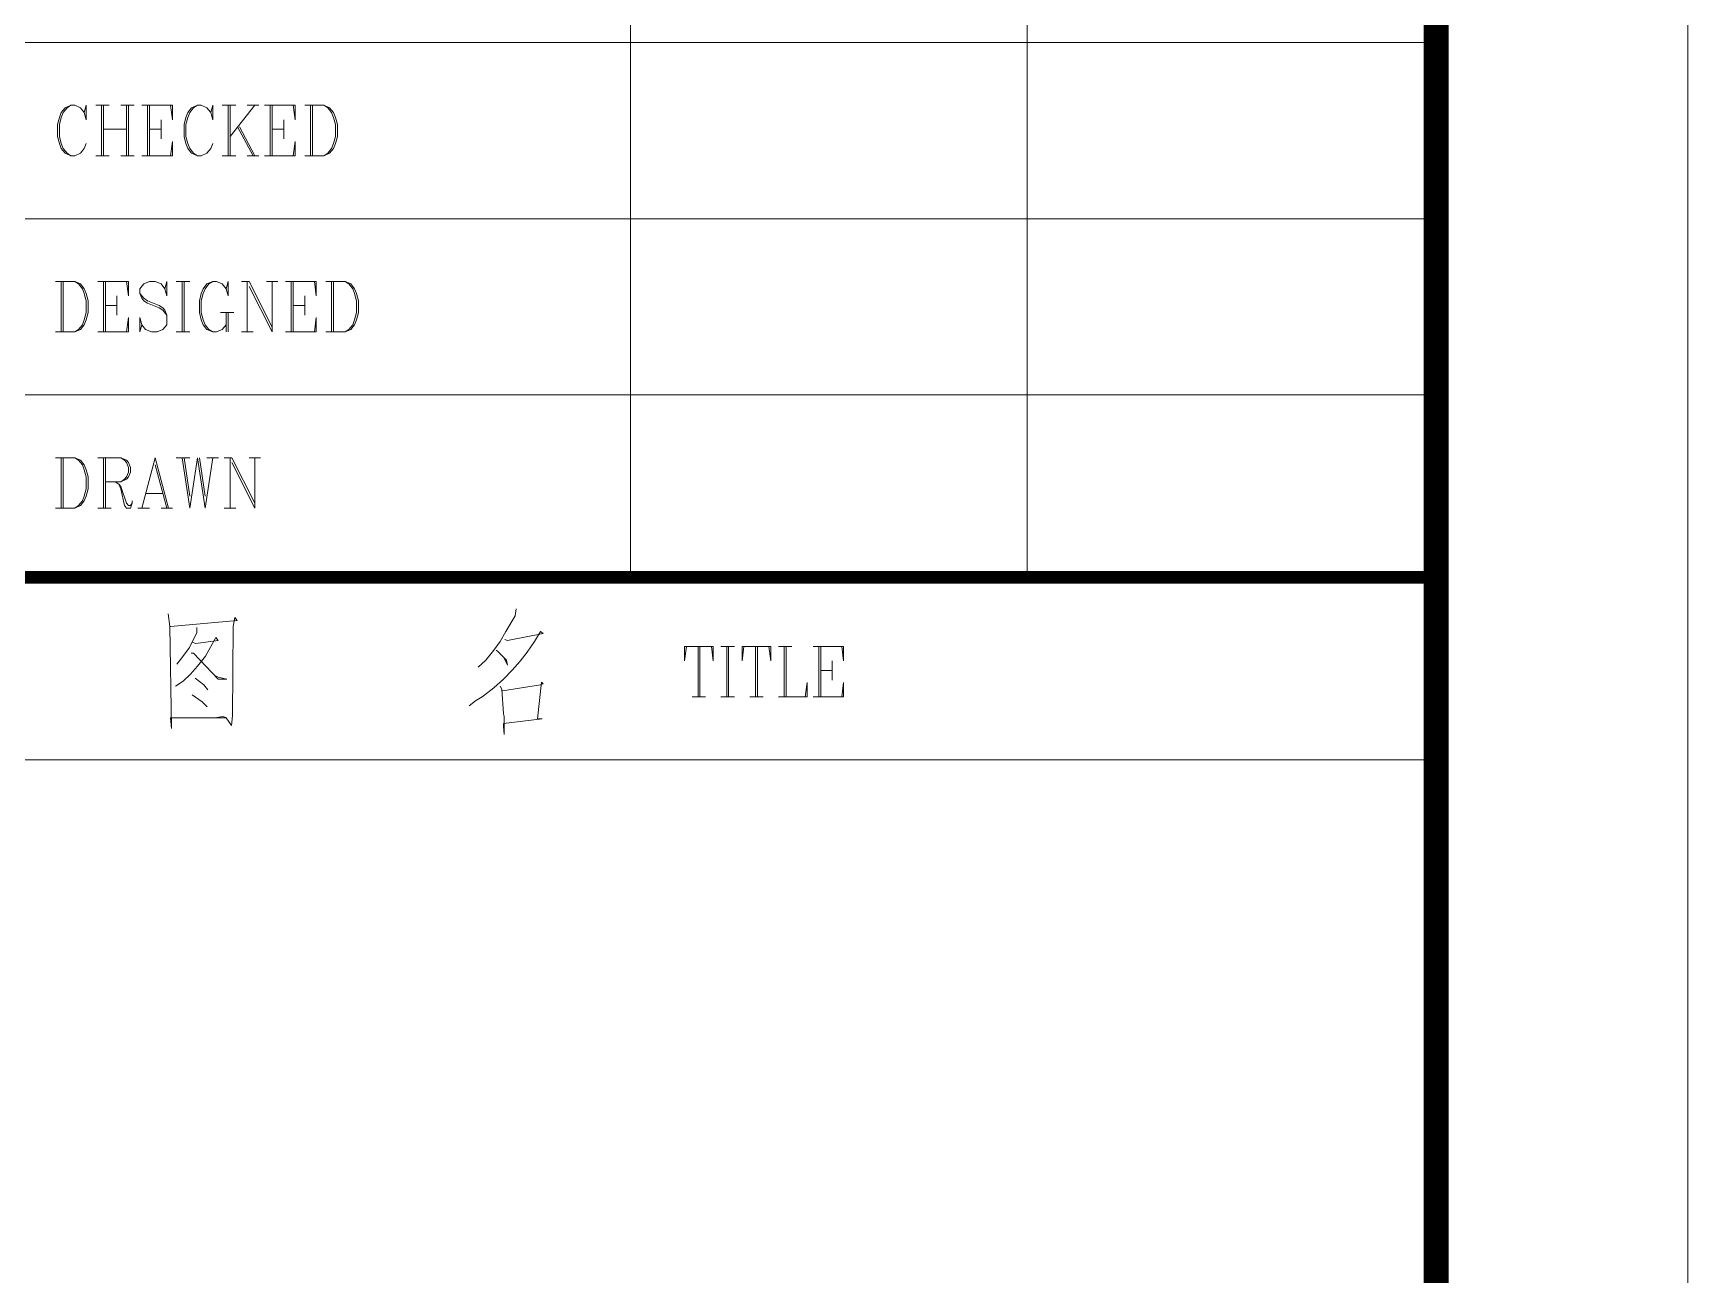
# Model space of a CAD drawing. Extents: x 1332633 to 1595679, y 264824 to 640777.
# Drawn here: x 1398547 to 1401833, y 444741 to 447208 of the extents above; entities that cross this region are included whole.
import ezdxf
from ezdxf.enums import TextEntityAlignment as Align

# ---------------------------------------------------------------- set-up
doc = ezdxf.new("R2010")
doc.units = 0
doc.header["$LTSCALE"] = 1000
doc.header["$MEASUREMENT"] = 0
doc.layers.get('0').update_dxf_attribs({"linetype": 'CONTINUOUS'})
doc.layers.add('_公共_图框', color=4, linetype='CONTINUOUS', lineweight=5)
doc.styles.add('图框文字', font='SIMKAI.TTF')

# ---------------------------------------------------------------- blocks, each defined once
blk = doc.blocks.new('vvxv')
at = {"layer": '_公共_图框'}
for p, q in [((-2100, 8812.5), (-2100, 6337.5)), ((-1312.5, 8812.5), (-1312.5, 6337.5)), ((-4500, 7400), (-500, 7400)), ((-3223.1, 7270.5), (-3230.6, 7260.9)), ((-3219.3, 7270.5), (-3226.7, 7260.9)), ((-3211.6, 7275.3), (-3223.1, 7270.5)), ((-3211.6, 7275.3), (-3219.3, 7270.5)), ((-3204, 7275.3), (-3211.6, 7275.3)), ((-3192.5, 7270.5), (-3204, 7275.3)), ((-3185, 7260.9), (-3192.5, 7270.5)), ((-3181.2, 7275.3), (-3185, 7260.9)), ((-3181.2, 7246.6), (-3181.2, 7275.3)), ((-3162, 7275.3), (-3135.4, 7275.3)), ((-3150.7, 7275.3), (-3150.7, 7175.2)), ((-3146.9, 7275.3), (-3146.9, 7175.2)), ((-3112.7, 7275.3), (-3086, 7275.3)), ((-3101.2, 7275.3), (-3101.2, 7175.2)), ((-3097.3, 7275.3), (-3097.3, 7175.2)), ((-3070.7, 7275.3), (-3009.9, 7275.3)), ((-3059.2, 7275.3), (-3059.2, 7175.2)), ((-3055.4, 7275.3), (-3055.4, 7175.2)), ((-3009.9, 7246.6), (-3013.7, 7275.3)), ((-3009.9, 7275.3), (-3009.9, 7246.6)), ((-2971.8, 7270.5), (-2979.4, 7260.9)), ((-2967.9, 7270.5), (-2975.6, 7260.9)), ((-2960.3, 7275.3), (-2971.8, 7270.5)), ((-2960.3, 7275.3), (-2967.9, 7270.5)), ((-2952.6, 7275.3), (-2960.3, 7275.3)), ((-2941.3, 7270.5), (-2952.6, 7275.3)), ((-2933.7, 7260.9), (-2941.3, 7270.5)), ((-2929.9, 7275.3), (-2933.7, 7260.9)), ((-2929.9, 7246.6), (-2929.9, 7275.3)), ((-2910.9, 7275.3), (-2884.1, 7275.3)), ((-2899.4, 7275.3), (-2899.4, 7175.2)), ((-2895.6, 7275.3), (-2895.6, 7175.2)), ((-2846, 7275.3), (-2895.6, 7213.3)), ((-2861.3, 7275.3), (-2838.5, 7275.3)), ((-2827.1, 7275.3), (-2766.2, 7275.3)), ((-2815.6, 7275.3), (-2815.6, 7175.2)), ((-2811.8, 7275.3), (-2811.8, 7175.2)), ((-2766.2, 7246.6), (-2770, 7275.3)), ((-2766.2, 7275.3), (-2766.2, 7246.6)), ((-2747.1, 7275.3), (-2709, 7275.3)), ((-2735.8, 7275.3), (-2735.8, 7175.2)), ((-2731.9, 7275.3), (-2731.9, 7175.2)), ((-2709, 7275.3), (-2697.7, 7270.5)), ((-2709, 7275.3), (-2701.5, 7270.5)), ((-2701.5, 7270.5), (-2693.8, 7260.9)), ((-2697.7, 7270.5), (-2690, 7260.9)), ((-3234.4, 7251.3), (-3238.2, 7237.2)), ((-3238.2, 7237.2), (-3238.2, 7213.3)), ((-3230.6, 7260.9), (-3234.4, 7251.3)), ((-3230.6, 7251.3), (-3234.4, 7237.2)), ((-3234.4, 7237.2), (-3234.4, 7213.3)), ((-3226.7, 7260.9), (-3230.6, 7251.3)), ((-3185, 7260.9), (-3181.2, 7246.6)), ((-3032.6, 7246.6), (-3032.6, 7208.5)), ((-2983.3, 7251.3), (-2986.9, 7237.2)), ((-2986.9, 7237.2), (-2986.9, 7213.3)), ((-2979.4, 7260.9), (-2983.3, 7251.3)), ((-2979.4, 7251.3), (-2983.3, 7237.2)), ((-2983.3, 7237.2), (-2983.3, 7213.3)), ((-2975.6, 7260.9), (-2979.4, 7251.3)), ((-2933.7, 7260.9), (-2929.9, 7246.6)), ((-2880.5, 7232.4), (-2849.8, 7175.2)), ((-2876.6, 7232.4), (-2846, 7175.2)), ((-2789, 7246.6), (-2789, 7208.5)), ((-2693.8, 7260.9), (-2690, 7251.3)), ((-2690, 7260.9), (-2686.2, 7251.3)), ((-2690, 7251.3), (-2686.2, 7237.2)), ((-2686.2, 7251.3), (-2682.4, 7237.2)), ((-2686.2, 7237.2), (-2686.2, 7213.3)), ((-2682.4, 7237.2), (-2682.4, 7213.3)), ((-3238.2, 7213.3), (-3234.4, 7199.1)), ((-3234.4, 7213.3), (-3230.6, 7199.1)), ((-3234.4, 7199.1), (-3230.6, 7189.5)), ((-3230.6, 7199.1), (-3226.7, 7189.5)), ((-3185, 7189.5), (-3181.2, 7199.1)), ((-3146.9, 7227.6), (-3101.2, 7227.6)), ((-3055.4, 7227.6), (-3032.6, 7227.6)), ((-3009.9, 7203.7), (-3013.7, 7175.2)), ((-3009.9, 7175.2), (-3009.9, 7203.7)), ((-2986.9, 7213.3), (-2983.3, 7199.1)), ((-2983.3, 7213.3), (-2979.4, 7199.1)), ((-2983.3, 7199.1), (-2979.4, 7189.5)), ((-2979.4, 7199.1), (-2975.6, 7189.5)), ((-2933.7, 7189.5), (-2929.9, 7199.1)), ((-2811.8, 7227.6), (-2789, 7227.6)), ((-2766.2, 7203.7), (-2770, 7175.2)), ((-2766.2, 7175.2), (-2766.2, 7203.7)), ((-2690, 7199.1), (-2693.8, 7189.5)), ((-2686.2, 7213.3), (-2690, 7199.1)), ((-2686.2, 7199.1), (-2690, 7189.5)), ((-2682.4, 7213.3), (-2686.2, 7199.1)), ((-3230.6, 7189.5), (-3223.1, 7179.9)), ((-3226.7, 7189.5), (-3219.3, 7179.9)), ((-3223.1, 7179.9), (-3211.6, 7175.2)), ((-3219.3, 7179.9), (-3211.6, 7175.2)), ((-3211.6, 7175.2), (-3204, 7175.2)), ((-3204, 7175.2), (-3192.5, 7179.9)), ((-3192.5, 7179.9), (-3185, 7189.5)), ((-3162, 7175.2), (-3135.4, 7175.2)), ((-3112.7, 7175.2), (-3086, 7175.2)), ((-3070.7, 7175.2), (-3009.9, 7175.2)), ((-2979.4, 7189.5), (-2971.8, 7179.9)), ((-2975.6, 7189.5), (-2967.9, 7179.9)), ((-2971.8, 7179.9), (-2960.3, 7175.2)), ((-2967.9, 7179.9), (-2960.3, 7175.2)), ((-2960.3, 7175.2), (-2952.6, 7175.2)), ((-2952.6, 7175.2), (-2941.3, 7179.9)), ((-2941.3, 7179.9), (-2933.7, 7189.5)), ((-2910.9, 7175.2), (-2884.1, 7175.2)), ((-2861.3, 7175.2), (-2838.5, 7175.2)), ((-2827.1, 7175.2), (-2766.2, 7175.2)), ((-2709, 7175.2), (-2747.1, 7175.2)), ((-2697.7, 7179.9), (-2709, 7175.2)), ((-2701.5, 7179.9), (-2709, 7175.2)), ((-2693.8, 7189.5), (-2701.5, 7179.9)), ((-2690, 7189.5), (-2697.7, 7179.9)), ((-4500, 7050), (-500, 7050)), ((-3242, 6925.2), (-3204, 6925.2)), ((-3230.6, 6925.2), (-3230.6, 6825.3)), ((-3226.7, 6925.2), (-3226.7, 6825.3)), ((-3204, 6925.2), (-3192.5, 6920.4)), ((-3204, 6925.2), (-3196.3, 6920.4)), ((-3196.3, 6920.4), (-3188.8, 6911)), ((-3192.5, 6920.4), (-3185, 6911)), ((-3188.8, 6911), (-3185, 6901.4)), ((-3185, 6911), (-3181.2, 6901.4)), ((-3158.2, 6925.2), (-3097.3, 6925.2)), ((-3146.9, 6925.2), (-3146.9, 6825.3)), ((-3143.1, 6925.2), (-3143.1, 6825.3)), ((-3097.3, 6896.7), (-3101.2, 6925.2)), ((-3097.3, 6925.2), (-3097.3, 6896.7)), ((-3066.9, 6920.4), (-3074.6, 6911)), ((-3074.6, 6911), (-3074.6, 6901.4)), ((-3055.4, 6925.2), (-3066.9, 6920.4)), ((-3044.1, 6925.2), (-3055.4, 6925.2)), ((-3032.6, 6920.4), (-3044.1, 6925.2)), ((-3025, 6911), (-3032.6, 6920.4)), ((-3025, 6911), (-3021.2, 6925.2)), ((-3021.2, 6896.7), (-3025, 6911)), ((-3021.2, 6925.2), (-3021.2, 6896.7)), ((-3002.2, 6925.2), (-2975.6, 6925.2)), ((-2990.7, 6925.2), (-2990.7, 6825.3)), ((-2986.9, 6925.2), (-2986.9, 6825.3)), ((-2949, 6911), (-2952.6, 6901.4)), ((-2941.3, 6920.4), (-2949, 6911)), ((-2945.2, 6911), (-2949, 6901.4)), ((-2937.5, 6920.4), (-2945.2, 6911)), ((-2929.9, 6925.2), (-2941.3, 6920.4)), ((-2929.9, 6925.2), (-2937.5, 6920.4)), ((-2922.2, 6925.2), (-2929.9, 6925.2)), ((-2910.9, 6920.4), (-2922.2, 6925.2)), ((-2903.2, 6911), (-2910.9, 6920.4)), ((-2899.4, 6925.2), (-2903.2, 6911)), ((-2903.2, 6911), (-2899.4, 6896.7)), ((-2899.4, 6896.7), (-2899.4, 6925.2)), ((-2872.8, 6925.2), (-2857.5, 6925.2)), ((-2861.3, 6925.2), (-2861.3, 6825.3)), ((-2857.5, 6925.2), (-2811.8, 6834.6)), ((-2857.5, 6915.6), (-2811.8, 6825.3)), ((-2823.2, 6925.2), (-2800.5, 6925.2)), ((-2811.8, 6825.3), (-2811.8, 6925.2)), ((-2785.1, 6925.2), (-2724.3, 6925.2)), ((-2773.9, 6925.2), (-2773.9, 6825.3)), ((-2770, 6925.2), (-2770, 6825.3)), ((-2724.3, 6896.7), (-2728.1, 6925.2)), ((-2724.3, 6925.2), (-2724.3, 6896.7)), ((-2705.3, 6925.2), (-2667.2, 6925.2)), ((-2693.8, 6925.2), (-2693.8, 6825.3)), ((-2690, 6925.2), (-2690, 6825.3)), ((-2667.2, 6925.2), (-2655.8, 6920.4)), ((-2667.2, 6925.2), (-2659.6, 6920.4)), ((-2659.6, 6920.4), (-2651.9, 6911)), ((-2655.8, 6920.4), (-2648.1, 6911)), ((-2651.9, 6911), (-2648.1, 6901.4)), ((-2648.1, 6911), (-2644.3, 6901.4)), ((-3185, 6901.4), (-3181.2, 6887.1)), ((-3181.2, 6901.4), (-3177.3, 6887.1)), ((-3181.2, 6887.1), (-3181.2, 6863.4)), ((-3177.3, 6887.1), (-3177.3, 6863.4)), ((-3143.1, 6877.5), (-3120.3, 6877.5)), ((-3120.3, 6896.7), (-3120.3, 6858.6)), ((-3074.6, 6901.4), (-3070.7, 6891.9)), ((-3074.6, 6901.4), (-3066.9, 6891.9)), ((-3070.7, 6891.9), (-3066.9, 6887.1)), ((-3066.9, 6891.9), (-3059.2, 6887.1)), ((-3066.9, 6887.1), (-3059.2, 6882.3)), ((-3059.2, 6887.1), (-3036.5, 6877.5)), ((-3059.2, 6882.3), (-3036.5, 6872.7)), ((-3036.5, 6877.5), (-3028.8, 6872.7)), ((-3036.5, 6872.7), (-3028.8, 6868.1)), ((-3028.8, 6872.7), (-3025, 6868.1)), ((-2952.6, 6901.4), (-2956.5, 6887.1)), ((-2956.5, 6887.1), (-2956.5, 6863.4)), ((-2949, 6901.4), (-2952.6, 6887.1)), ((-2952.6, 6887.1), (-2952.6, 6863.4)), ((-2770, 6877.5), (-2747.1, 6877.5)), ((-2747.1, 6896.7), (-2747.1, 6858.6)), ((-2648.1, 6901.4), (-2644.3, 6887.1)), ((-2644.3, 6901.4), (-2640.4, 6887.1)), ((-2644.3, 6887.1), (-2644.3, 6863.4)), ((-2640.4, 6887.1), (-2640.4, 6863.4)), ((-3188.8, 6839.4), (-3196.3, 6830)), ((-3185, 6839.4), (-3192.5, 6830)), ((-3185, 6849), (-3188.8, 6839.4)), ((-3181.2, 6863.4), (-3185, 6849)), ((-3181.2, 6849), (-3185, 6839.4)), ((-3177.3, 6863.4), (-3181.2, 6849)), ((-3097.3, 6853.8), (-3101.2, 6825.3)), ((-3097.3, 6825.3), (-3097.3, 6853.8)), ((-3074.6, 6853.8), (-3074.6, 6825.3)), ((-3070.7, 6839.4), (-3074.6, 6853.8)), ((-3074.6, 6825.3), (-3070.7, 6839.4)), ((-3063.1, 6830), (-3070.7, 6839.4)), ((-3028.8, 6868.1), (-3021.2, 6858.6)), ((-3021.2, 6839.4), (-3028.8, 6830)), ((-3025, 6868.1), (-3021.2, 6858.6)), ((-3021.2, 6858.6), (-3021.2, 6839.4)), ((-2956.5, 6863.4), (-2952.6, 6849)), ((-2952.6, 6863.4), (-2949, 6849)), ((-2952.6, 6849), (-2949, 6839.4)), ((-2949, 6849), (-2945.2, 6839.4)), ((-2949, 6839.4), (-2941.3, 6830)), ((-2945.2, 6839.4), (-2937.5, 6830)), ((-2914.7, 6863.4), (-2887.9, 6863.4)), ((-2910.9, 6830), (-2903.2, 6839.4)), ((-2903.2, 6863.4), (-2903.2, 6825.3)), ((-2899.4, 6863.4), (-2899.4, 6825.3)), ((-2724.3, 6853.8), (-2728.1, 6825.3)), ((-2724.3, 6825.3), (-2724.3, 6853.8)), ((-2651.9, 6839.4), (-2659.6, 6830)), ((-2648.1, 6839.4), (-2655.8, 6830)), ((-2648.1, 6849), (-2651.9, 6839.4)), ((-2644.3, 6863.4), (-2648.1, 6849)), ((-2644.3, 6849), (-2648.1, 6839.4)), ((-2640.4, 6863.4), (-2644.3, 6849)), ((-3204, 6825.3), (-3242, 6825.3)), ((-3192.5, 6830), (-3204, 6825.3)), ((-3196.3, 6830), (-3204, 6825.3)), ((-3158.2, 6825.3), (-3097.3, 6825.3)), ((-3051.8, 6825.3), (-3063.1, 6830)), ((-3040.3, 6825.3), (-3051.8, 6825.3)), ((-3028.8, 6830), (-3040.3, 6825.3)), ((-3002.2, 6825.3), (-2975.6, 6825.3)), ((-2941.3, 6830), (-2929.9, 6825.3)), ((-2937.5, 6830), (-2929.9, 6825.3)), ((-2929.9, 6825.3), (-2922.2, 6825.3)), ((-2922.2, 6825.3), (-2910.9, 6830)), ((-2872.8, 6825.3), (-2849.8, 6825.3)), ((-2785.1, 6825.3), (-2724.3, 6825.3)), ((-2667.2, 6825.3), (-2705.3, 6825.3)), ((-2655.8, 6830), (-2667.2, 6825.3)), ((-2659.6, 6830), (-2667.2, 6825.3)), ((-4500, 6700), (-500, 6700)), ((-3242, 6575.3), (-3204, 6575.3)), ((-3230.6, 6575.3), (-3230.6, 6475.2)), ((-3226.7, 6575.3), (-3226.7, 6475.2)), ((-3204, 6575.3), (-3192.5, 6570.5)), ((-3204, 6575.3), (-3196.3, 6570.5)), ((-3158.2, 6575.3), (-3112.7, 6575.3)), ((-3146.9, 6575.3), (-3146.9, 6475.2)), ((-3143.1, 6575.3), (-3143.1, 6475.2)), ((-3112.7, 6575.3), (-3101.2, 6570.5)), ((-3112.7, 6575.3), (-3105, 6570.5)), ((-3070.7, 6475.2), (-3044.1, 6575.3)), ((-3044.1, 6575.3), (-3017.5, 6475.2)), ((-3002.2, 6575.3), (-2975.6, 6575.3)), ((-2990.7, 6575.3), (-2975.6, 6475.2)), ((-2986.9, 6575.3), (-2975.6, 6499.1)), ((-2975.6, 6475.2), (-2960.3, 6575.3)), ((-2960.3, 6575.3), (-2945.2, 6475.2)), ((-2956.5, 6575.3), (-2945.2, 6499.1)), ((-2929.9, 6575.3), (-2945.2, 6475.2)), ((-2941.3, 6575.3), (-2918.4, 6575.3)), ((-2907.1, 6575.3), (-2891.8, 6575.3)), ((-2895.6, 6575.3), (-2895.6, 6475.2)), ((-2891.8, 6575.3), (-2846, 6484.7)), ((-2857.5, 6575.3), (-2834.7, 6575.3)), ((-2846, 6475.2), (-2846, 6575.3)), ((-3196.3, 6570.5), (-3188.8, 6560.9)), ((-3192.5, 6570.5), (-3185, 6560.9)), ((-3188.8, 6560.9), (-3185, 6551.4)), ((-3185, 6560.9), (-3181.2, 6551.4)), ((-3185, 6551.4), (-3181.2, 6537.2)), ((-3181.2, 6551.4), (-3177.3, 6537.2)), ((-3105, 6570.5), (-3101.2, 6565.7)), ((-3101.2, 6570.5), (-3097.3, 6565.7)), ((-3101.2, 6565.7), (-3097.3, 6556.1)), ((-3097.3, 6546.6), (-3101.2, 6537.2)), ((-3097.3, 6565.7), (-3093.5, 6556.1)), ((-3097.3, 6556.1), (-3097.3, 6546.6)), ((-3093.5, 6546.6), (-3097.3, 6537.2)), ((-3093.5, 6556.1), (-3093.5, 6546.6)), ((-3044.1, 6560.9), (-3021.2, 6475.2)), ((-2891.8, 6565.7), (-2846, 6475.2)), ((-3181.2, 6513.3), (-3185, 6499.1)), ((-3181.2, 6537.2), (-3181.2, 6513.3)), ((-3177.3, 6513.3), (-3181.2, 6499.1)), ((-3177.3, 6537.2), (-3177.3, 6513.3)), ((-3112.7, 6527.6), (-3143.1, 6527.6)), ((-3123.9, 6527.6), (-3116.5, 6522.8)), ((-3116.5, 6522.8), (-3112.7, 6518)), ((-3116.5, 6522.8), (-3112.7, 6513.3)), ((-3101.2, 6532.4), (-3112.7, 6527.6)), ((-3105, 6532.4), (-3112.7, 6527.6)), ((-3112.7, 6518), (-3101.2, 6484.7)), ((-3112.7, 6513.3), (-3105, 6480)), ((-3101.2, 6537.2), (-3105, 6532.4)), ((-3097.3, 6537.2), (-3101.2, 6532.4)), ((-3204, 6475.2), (-3242, 6475.2)), ((-3192.5, 6480), (-3204, 6475.2)), ((-3196.3, 6480), (-3204, 6475.2)), ((-3188.8, 6489.5), (-3196.3, 6480)), ((-3185, 6489.5), (-3192.5, 6480)), ((-3185, 6499.1), (-3188.8, 6489.5)), ((-3181.2, 6499.1), (-3185, 6489.5)), ((-3158.2, 6475.2), (-3131.6, 6475.2)), ((-3105, 6480), (-3101.2, 6475.2)), ((-3101.2, 6484.7), (-3097.3, 6480)), ((-3101.2, 6475.2), (-3093.5, 6475.2)), ((-3097.3, 6480), (-3093.5, 6480)), ((-3093.5, 6480), (-3089.7, 6484.7)), ((-3093.5, 6475.2), (-3089.7, 6484.7)), ((-3089.7, 6484.7), (-3089.7, 6489.5)), ((-3078.4, 6475.2), (-3055.4, 6475.2)), ((-3063.1, 6503.9), (-3028.8, 6503.9)), ((-3032.6, 6475.2), (-3009.9, 6475.2)), ((-2907.1, 6475.2), (-2884.1, 6475.2)), ((-3018.3, 6265.4), (-3015.2, 6239.7)), ((-3013.5, 6239.7), (-2881.4, 6251.6)), ((-2886, 6257.5), (-2889.3, 6239.7)), ((-2881.4, 6251.6), (-2886, 6257.5)), ((-2329, 6261.4), (-2347.8, 6230)), ((-2327.5, 6275.1), (-2329, 6261.4)), ((-3015.2, 6239.7), (-3012, 6037)), ((-2961.6, 6228.1), (-2975.8, 6198.4)), ((-2963.2, 6206.4), (-2919.1, 6212.2)), ((-2961.6, 6237.8), (-2961.6, 6228.1)), ((-2923.9, 6218.1), (-2944.4, 6180.8)), ((-2919.1, 6212.2), (-2923.9, 6218.1)), ((-2889.3, 6239.7), (-2890.8, 6062.7)), ((-2347.8, 6230), (-2358.9, 6210.3)), ((-2349.5, 6214.3), (-2344.7, 6212.2)), ((-2344.7, 6212.2), (-2273.9, 6226)), ((-2278.7, 6230), (-2291.1, 6210.3)), ((-2273.9, 6226), (-2278.7, 6230)), ((-2975.8, 6198.4), (-2993.2, 6174.8)), ((-2972.7, 6186.7), (-2967.9, 6186.7)), ((-2969.5, 6208.3), (-2963.2, 6206.4)), ((-2967.9, 6186.7), (-2919.1, 6135.4)), ((-2944.4, 6180.8), (-2960.1, 6161.1)), ((-2371.5, 6192.6), (-2387.2, 6172.9)), ((-2358.9, 6210.3), (-2371.5, 6192.6)), ((-2366.7, 6192.6), (-2363.7, 6190.5)), ((-2363.7, 6190.5), (-2346.2, 6172.9)), ((-2305.3, 6188.6), (-2319.4, 6170.8)), ((-2291.1, 6210.3), (-2305.3, 6188.6)), ((-1992.9, 6200.3), (-1935.7, 6200.3)), ((-1992.9, 6171.6), (-1992.9, 6200.3)), ((-1989.1, 6200.3), (-1992.9, 6171.6)), ((-1966.1, 6200.3), (-1966.1, 6100.2)), ((-1962.5, 6200.3), (-1962.5, 6100.2)), ((-1935.7, 6171.6), (-1939.5, 6200.3)), ((-1935.7, 6200.3), (-1935.7, 6171.6)), ((-1920.5, 6200.3), (-1893.9, 6200.3)), ((-1909.1, 6200.3), (-1909.1, 6100.2)), ((-1905.2, 6200.3), (-1905.2, 6100.2)), ((-1878.6, 6200.3), (-1821.6, 6200.3)), ((-1878.6, 6171.6), (-1878.6, 6200.3)), ((-1874.8, 6200.3), (-1878.6, 6171.6)), ((-1852, 6200.3), (-1852, 6100.2)), ((-1848.2, 6200.3), (-1848.2, 6100.2)), ((-1821.6, 6171.6), (-1825.4, 6200.3)), ((-1821.6, 6200.3), (-1821.6, 6171.6)), ((-1806.3, 6200.3), (-1779.7, 6200.3)), ((-1794.8, 6200.3), (-1794.8, 6100.2)), ((-1791.1, 6200.3), (-1791.1, 6100.2)), ((-1737.7, 6200.3), (-1676.9, 6200.3)), ((-1726.3, 6200.3), (-1726.3, 6100.2)), ((-1722.4, 6200.3), (-1722.4, 6100.2)), ((-1676.9, 6171.6), (-1680.7, 6200.3)), ((-1676.9, 6200.3), (-1676.9, 6171.6)), ((-2993.2, 6174.8), (-3001.1, 6165.1)), ((-2960.1, 6161.1), (-2974.3, 6145.4)), ((-2387.2, 6172.9), (-2402.9, 6159.1)), ((-2335.3, 6153.2), (-2352.6, 6135.4)), ((-2344.7, 6163), (-2351, 6176.8)), ((-2346.2, 6172.9), (-2344.7, 6163)), ((-2319.4, 6170.8), (-2335.3, 6153.2)), ((-1722.4, 6152.6), (-1699.6, 6152.6)), ((-1699.6, 6171.6), (-1699.6, 6133.5)), ((-2988.4, 6131.6), (-3004.1, 6121.6)), ((-2974.3, 6145.4), (-2988.4, 6131.6)), ((-2964.9, 6137.5), (-2947.5, 6123.7)), ((-2947.5, 6123.7), (-2939.6, 6113.8)), ((-2919.1, 6139.4), (-2927, 6143.3)), ((-2901.9, 6135.4), (-2919.1, 6139.4)), ((-2919.1, 6135.4), (-2901.9, 6135.4)), ((-2371.5, 6117.8), (-2392, 6102.1)), ((-2352.6, 6135.4), (-2371.5, 6117.8)), ((-2358.9, 6121.6), (-2355.8, 6115.7)), ((-2355.8, 6115.7), (-2352.6, 6066.5)), ((-2278.7, 6123.7), (-2354.1, 6111.9)), ((-2285, 6056.7), (-2276.9, 6129.5)), ((-2273.9, 6125.7), (-2278.7, 6123.7)), ((-2276.9, 6129.5), (-2273.9, 6125.7)), ((-1749.2, 6128.9), (-1753.1, 6100.2)), ((-1749.2, 6100.2), (-1749.2, 6128.9)), ((-1676.9, 6128.9), (-1680.7, 6100.2)), ((-1676.9, 6100.2), (-1676.9, 6128.9)), ((-2971, 6104), (-2950.7, 6090.2)), ((-2950.7, 6090.2), (-2941.1, 6080.3)), ((-2407.7, 6092.2), (-2420.3, 6082.4)), ((-2395, 6100), (-2407.7, 6092.2)), ((-2392, 6102.1), (-2395, 6100)), ((-1977.6, 6100.2), (-1951, 6100.2)), ((-1920.5, 6100.2), (-1893.9, 6100.2)), ((-1863.3, 6100.2), (-1836.7, 6100.2)), ((-1806.3, 6100.2), (-1749.2, 6100.2)), ((-1737.7, 6100.2), (-1676.9, 6100.2)), ((-3013.5, 6058.7), (-2901.9, 6058.7)), ((-3012, 6037), (-3013.5, 6058.7)), ((-2909.8, 6060.8), (-2925.5, 6058.7)), ((-2901.9, 6058.7), (-2909.8, 6060.8)), ((-2892.3, 6043), (-2903.4, 6058.7)), ((-2890.8, 6062.7), (-2892.3, 6043)), ((-2352.6, 6066.5), (-2351, 6060.8)), ((-2352.6, 6047), (-2275.4, 6056.7)), ((-2351, 6060.8), (-2351, 6025.2)), ((-2276.9, 6056.7), (-2285, 6056.7)), ((-2275.4, 6056.7), (-2276.9, 6056.7)), ((-2352.6, 6041), (-2352.6, 6047)), ((-2351, 6025.2), (-2352.6, 6041)), ((-4500, 5975), (-500, 5975))]:
    blk.add_line(p, q, dxfattribs=at)
blk.add_lwpolyline([(-63000, 0), (0, 0), (0, 29700), (-63000, 29700)], close=True, dxfattribs=at)
at = {"layer": '_公共_图框', "const_width": 50}
blk.add_lwpolyline([(-61750, 500), (-500, 500), (-500, 29200), (-61750, 29200)], close=True, dxfattribs=at)
at = {"layer": '_公共_图框', "const_width": 25}
blk.add_lwpolyline([(-4500, 6337.5), (-500, 6337.5)], dxfattribs=at)
at = {"layer": '_公共_图框', "style": '图框文字'}
for tag, height, p in [('建设单位', 250, (-2500, 19150)), ('合作单位', 250, (-2527, 16841.6)), ('项目名称', 250, (-2500, 15150)), ('项目编号', 250, (-2500, 13150)), ('建筑', 175, (-1300, 2800)), ('方案深化', 175, (-1300, 2450)), ('1:100', 175, (-1300, 2100)), ('20090705', 175, (-1300, 1750)), ('图号', 175, (-1300, 1225))]:
    blk.add_attdef(tag, text='', height=height, dxfattribs=at).set_placement(p, align=Align.MIDDLE_CENTER)

msp = doc.modelspace()

# ---------------------------------------------------------------- block references
msp.add_blockref('vvxv', (1401833.4, 439789.1))

doc.saveas('drawing.dxf')
